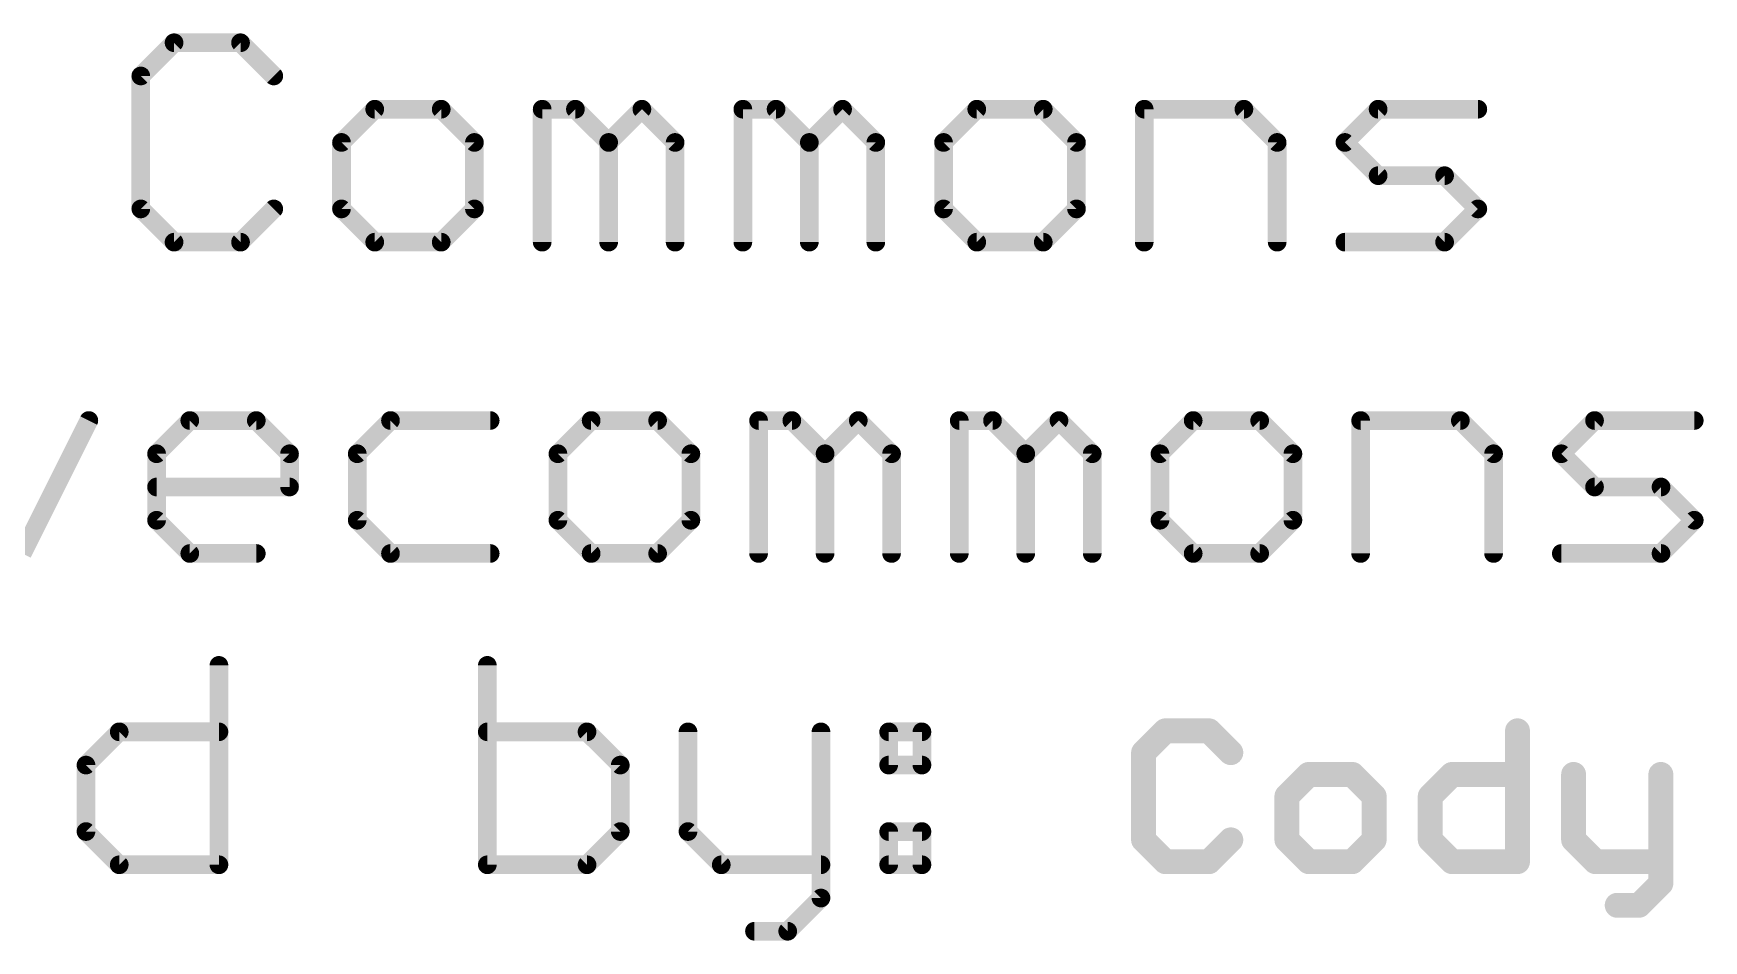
# Model space of a CAD drawing. Extents: x -30 to 77, y -16 to 37.
# Drawn here: x 12.63 to 26.26, y -15.78 to -8.38 of the extents above; entities that cross this region are included whole.
import ezdxf

# ---------------------------------------------------------------- set-up
doc = ezdxf.new("R2010")
doc.units = 0
doc.layers.add('51', color=53, linetype='CONTINUOUS')

msp = doc.modelspace()

# ---------------------------------------------------------------- linework, layer by layer
at = {"layer": '51'}
for points, const_width in [([(13.7822, -8.4568), (13.511, -8.728)], 0.1524), ([(14.3245, -8.4568), (13.7822, -8.4568)], 0.1524), ([(14.5957, -8.728), (14.3245, -8.4568)], 0.1524), ([(13.511, -8.728), (13.511, -9.8126)], 0.1524), ([(15.4193, -8.9991), (15.1482, -9.2703)], 0.1524), ([(15.9617, -8.9991), (15.4193, -8.9991)], 0.1524), ([(16.2328, -9.2703), (15.9617, -8.9991)], 0.1524), ([(16.7853, -10.0838), (16.7853, -8.9991)], 0.1524), ([(16.7853, -8.9991), (17.0565, -8.9991)], 0.1524), ([(17.0565, -8.9991), (17.3277, -9.2703)], 0.1524), ([(17.3277, -9.2703), (17.5988, -8.9991)], 0.1524), ([(17.5988, -8.9991), (17.87, -9.2703)], 0.1524), ([(18.4225, -10.0838), (18.4225, -8.9991)], 0.1524), ([(18.4225, -8.9991), (18.6937, -8.9991)], 0.1524), ([(18.6937, -8.9991), (18.9648, -9.2703)], 0.1524), ([(18.9648, -9.2703), (19.236, -8.9991)], 0.1524), ([(19.236, -8.9991), (19.5072, -9.2703)], 0.1524), ([(20.3308, -8.9991), (20.0597, -9.2703)], 0.1524), ([(20.8731, -8.9991), (20.3308, -8.9991)], 0.1524), ([(21.1443, -9.2703), (20.8731, -8.9991)], 0.1524), ([(21.6968, -10.0838), (21.6968, -8.9991)], 0.1524), ([(21.6968, -8.9991), (22.5103, -8.9991)], 0.1524), ([(22.5103, -8.9991), (22.7815, -9.2703)], 0.1524), ([(23.334, -9.2703), (23.6051, -8.9991)], 0.1524), ([(23.6051, -8.9991), (24.4186, -8.9991)], 0.1524), ([(15.1482, -9.2703), (15.1482, -9.8126)], 0.1524), ([(16.2328, -9.8126), (16.2328, -9.2703)], 0.1524), ([(17.3277, -9.2703), (17.3277, -10.0838)], 0.1524), ([(17.87, -9.2703), (17.87, -10.0838)], 0.1524), ([(18.9648, -9.2703), (18.9648, -10.0838)], 0.1524), ([(19.5072, -9.2703), (19.5072, -10.0838)], 0.1524), ([(20.0597, -9.2703), (20.0597, -9.8126)], 0.1524), ([(21.1443, -9.8126), (21.1443, -9.2703)], 0.1524), ([(22.7815, -9.2703), (22.7815, -10.0838)], 0.1524), ([(23.6051, -9.5415), (23.334, -9.2703)], 0.1524), ([(24.1475, -9.5415), (23.6051, -9.5415)], 0.1524), ([(24.4186, -9.8126), (24.1475, -9.5415)], 0.1524), ([(13.511, -9.8126), (13.7822, -10.0838)], 0.1524), ([(14.3245, -10.0838), (14.5957, -9.8126)], 0.1524), ([(15.1482, -9.8126), (15.4193, -10.0838)], 0.1524), ([(15.9617, -10.0838), (16.2328, -9.8126)], 0.1524), ([(20.0597, -9.8126), (20.3308, -10.0838)], 0.1524), ([(20.8731, -10.0838), (21.1443, -9.8126)], 0.1524), ([(24.1475, -10.0838), (24.4186, -9.8126)], 0.1524), ([(13.7822, -10.0838), (14.3245, -10.0838)], 0.1524), ([(15.4193, -10.0838), (15.9617, -10.0838)], 0.1524), ([(20.3308, -10.0838), (20.8731, -10.0838)], 0.1524), ([(23.334, -10.0838), (24.1475, -10.0838)], 0.1524), ([(12.5446, -12.6238), (13.0869, -11.5391)], 0.1524), ([(13.6394, -11.8103), (13.9106, -11.5391)], 0.1524), ([(13.9106, -11.5391), (14.4529, -11.5391)], 0.1524), ([(14.4529, -11.5391), (14.7241, -11.8103)], 0.1524), ([(15.5478, -11.5391), (15.2766, -11.8103)], 0.1524), ([(16.3612, -11.5391), (15.5478, -11.5391)], 0.1524), ([(17.1849, -11.5391), (16.9137, -11.8103)], 0.1524), ([(17.7272, -11.5391), (17.1849, -11.5391)], 0.1524), ([(17.9984, -11.8103), (17.7272, -11.5391)], 0.1524), ([(18.5509, -12.6238), (18.5509, -11.5391)], 0.1524), ([(18.5509, -11.5391), (18.8221, -11.5391)], 0.1524), ([(18.8221, -11.5391), (19.0932, -11.8103)], 0.1524), ([(19.0932, -11.8103), (19.3644, -11.5391)], 0.1524), ([(19.3644, -11.5391), (19.6356, -11.8103)], 0.1524), ([(20.1881, -12.6238), (20.1881, -11.5391)], 0.1524), ([(20.1881, -11.5391), (20.4592, -11.5391)], 0.1524), ([(20.4592, -11.5391), (20.7304, -11.8103)], 0.1524), ([(20.7304, -11.8103), (21.0016, -11.5391)], 0.1524), ([(21.0016, -11.5391), (21.2727, -11.8103)], 0.1524), ([(22.0964, -11.5391), (21.8252, -11.8103)], 0.1524), ([(22.6387, -11.5391), (22.0964, -11.5391)], 0.1524), ([(22.9099, -11.8103), (22.6387, -11.5391)], 0.1524), ([(23.4624, -12.6238), (23.4624, -11.5391)], 0.1524), ([(23.4624, -11.5391), (24.2759, -11.5391)], 0.1524), ([(24.2759, -11.5391), (24.547, -11.8103)], 0.1524), ([(25.0995, -11.8103), (25.3707, -11.5391)], 0.1524), ([(25.3707, -11.5391), (26.1842, -11.5391)], 0.1524), ([(13.6394, -12.3526), (13.6394, -11.8103)], 0.1524), ([(14.7241, -11.8103), (14.7241, -12.0815)], 0.1524), ([(15.2766, -11.8103), (15.2766, -12.3526)], 0.1524), ([(16.9137, -11.8103), (16.9137, -12.3526)], 0.1524), ([(17.9984, -12.3526), (17.9984, -11.8103)], 0.1524), ([(19.0932, -11.8103), (19.0932, -12.6238)], 0.1524), ([(19.6356, -11.8103), (19.6356, -12.6238)], 0.1524), ([(20.7304, -11.8103), (20.7304, -12.6238)], 0.1524), ([(21.2727, -11.8103), (21.2727, -12.6238)], 0.1524), ([(21.8252, -11.8103), (21.8252, -12.3526)], 0.1524), ([(22.9099, -12.3526), (22.9099, -11.8103)], 0.1524), ([(24.547, -11.8103), (24.547, -12.6238)], 0.1524), ([(25.3707, -12.0815), (25.0995, -11.8103)], 0.1524), ([(14.7241, -12.0815), (13.6394, -12.0815)], 0.1524), ([(25.913, -12.0815), (25.3707, -12.0815)], 0.1524), ([(26.1842, -12.3526), (25.913, -12.0815)], 0.1524), ([(13.9106, -12.6238), (13.6394, -12.3526)], 0.1524), ([(15.2766, -12.3526), (15.5478, -12.6238)], 0.1524), ([(16.9137, -12.3526), (17.1849, -12.6238)], 0.1524), ([(17.7272, -12.6238), (17.9984, -12.3526)], 0.1524), ([(21.8252, -12.3526), (22.0964, -12.6238)], 0.1524), ([(22.6387, -12.6238), (22.9099, -12.3526)], 0.1524), ([(25.913, -12.6238), (26.1842, -12.3526)], 0.1524), ([(14.4529, -12.6238), (13.9106, -12.6238)], 0.1524), ([(15.5478, -12.6238), (16.3612, -12.6238)], 0.1524), ([(17.1849, -12.6238), (17.7272, -12.6238)], 0.1524), ([(22.0964, -12.6238), (22.6387, -12.6238)], 0.1524), ([(25.0995, -12.6238), (25.913, -12.6238)], 0.1524), ([(14.1483, -13.5368), (14.1483, -15.1638)], 0.1524), ([(16.3379, -13.5368), (16.3379, -15.1638)], 0.1524), ([(13.0636, -14.3503), (13.3348, -14.0791)], 0.1524), ([(13.3348, -14.0791), (14.1483, -14.0791)], 0.1524), ([(17.1514, -14.0791), (16.3379, -14.0791)], 0.1524), ([(17.4226, -14.3503), (17.1514, -14.0791)], 0.1524), ([(17.9751, -14.0791), (17.9751, -14.8926)], 0.1524), ([(19.0597, -14.0791), (19.0597, -15.435)], 0.1524), ([(19.6122, -14.0791), (19.8834, -14.0791)], 0.1524), ([(19.6122, -14.3503), (19.6122, -14.0791)], 0.1524), ([(19.8834, -14.0791), (19.8834, -14.3503)], 0.1524), ([(21.8696, -14.0707), (21.6916, -14.2486)], 0.2032), ([(22.2255, -14.0707), (21.8696, -14.0707)], 0.2032), ([(22.4034, -14.2486), (22.2255, -14.0707)], 0.2032), ([(24.7422, -14.0707), (24.7422, -15.1384)], 0.2032), ([(21.6916, -14.2486), (21.6916, -14.9605)], 0.2032), ([(13.0636, -14.8926), (13.0636, -14.3503)], 0.1524), ([(17.4226, -14.8926), (17.4226, -14.3503)], 0.1524), ([(19.8834, -14.3503), (19.6122, -14.3503)], 0.1524), ([(23.0389, -14.4266), (22.861, -14.6045)], 0.2032), ([(23.3949, -14.4266), (23.0389, -14.4266)], 0.2032), ([(23.5728, -14.6045), (23.3949, -14.4266)], 0.2032), ([(24.0304, -14.6045), (24.2083, -14.4266)], 0.2032), ([(24.2083, -14.4266), (24.7422, -14.4266)], 0.2032), ([(25.1998, -14.4266), (25.1998, -14.9605)], 0.2032), ([(25.9116, -14.4266), (25.9116, -15.3163)], 0.2032), ([(22.861, -14.6045), (22.861, -14.9605)], 0.2032), ([(23.5728, -14.9605), (23.5728, -14.6045)], 0.2032), ([(24.0304, -14.9605), (24.0304, -14.6045)], 0.2032), ([(13.3348, -15.1638), (13.0636, -14.8926)], 0.1524), ([(17.1514, -15.1638), (17.4226, -14.8926)], 0.1524), ([(17.9751, -14.8926), (18.2462, -15.1638)], 0.1524), ([(19.6122, -14.8926), (19.8834, -14.8926)], 0.1524), ([(19.6122, -15.1638), (19.6122, -14.8926)], 0.1524), ([(19.8834, -14.8926), (19.8834, -15.1638)], 0.1524), ([(21.6916, -14.9605), (21.8696, -15.1384)], 0.2032), ([(22.2255, -15.1384), (22.4034, -14.9605)], 0.2032), ([(22.861, -14.9605), (23.0389, -15.1384)], 0.2032), ([(23.3949, -15.1384), (23.5728, -14.9605)], 0.2032), ([(24.2083, -15.1384), (24.0304, -14.9605)], 0.2032), ([(25.1998, -14.9605), (25.3777, -15.1384)], 0.2032), ([(14.1483, -15.1638), (13.3348, -15.1638)], 0.1524), ([(16.3379, -15.1638), (17.1514, -15.1638)], 0.1524), ([(18.2462, -15.1638), (19.0597, -15.1638)], 0.1524), ([(19.8834, -15.1638), (19.6122, -15.1638)], 0.1524), ([(21.8696, -15.1384), (22.2255, -15.1384)], 0.2032), ([(23.0389, -15.1384), (23.3949, -15.1384)], 0.2032), ([(24.7422, -15.1384), (24.2083, -15.1384)], 0.2032), ([(25.3777, -15.1384), (25.9116, -15.1384)], 0.2032), ([(25.9116, -15.3163), (25.7336, -15.4943)], 0.2032), ([(19.0597, -15.435), (18.7886, -15.7061)], 0.1524), ([(25.7336, -15.4943), (25.5557, -15.4943)], 0.2032), ([(18.7886, -15.7061), (18.5174, -15.7061)], 0.1524)]:
    msp.add_lwpolyline(points, dxfattribs=dict(at, const_width=const_width))
for points, const_width in [([(13.7822, -8.4187, 1), (13.7822, -8.4949)], 0.0762), ([(13.8091, -8.4838, 1), (13.7552, -8.4299)], 0.0762), ([(14.3515, -8.4299, 1), (14.2976, -8.4838)], 0.0762), ([(14.3245, -8.4949, 1), (14.3245, -8.4187)], 0.0762), ([(13.5491, -8.728, 1), (13.4729, -8.728)], 0.0762), ([(13.4841, -8.701, 1), (13.538, -8.7549)], 0.0762), ([(14.5687, -8.7549, 1), (14.6226, -8.701)], 0.0762), ([(15.4193, -8.961, 1), (15.4193, -9.0372)], 0.0762), ([(15.4463, -9.0261, 1), (15.3924, -8.9722)], 0.0762), ([(15.9886, -8.9722, 1), (15.9347, -9.0261)], 0.0762), ([(15.9617, -9.0372, 1), (15.9617, -8.961)], 0.0762), ([(16.8234, -8.9991, 1), (16.7472, -8.9991)], 0.0762), ([(16.7853, -8.961, 1), (16.7853, -9.0372)], 0.0762), ([(17.0834, -8.9722, 1), (17.0296, -9.0261)], 0.0762), ([(17.0565, -9.0372, 1), (17.0565, -8.961)], 0.0762), ([(17.6258, -8.9722, 1), (17.5719, -9.0261)], 0.0762), ([(17.6258, -9.0261, 1), (17.5719, -8.9722)], 0.0762), ([(18.4606, -8.9991, 1), (18.3844, -8.9991)], 0.0762), ([(18.4225, -8.961, 1), (18.4225, -9.0372)], 0.0762), ([(18.7206, -8.9722, 1), (18.6667, -9.0261)], 0.0762), ([(18.6937, -9.0372, 1), (18.6937, -8.961)], 0.0762), ([(19.2629, -8.9722, 1), (19.209, -9.0261)], 0.0762), ([(19.2629, -9.0261, 1), (19.209, -8.9722)], 0.0762), ([(20.3308, -8.961, 1), (20.3308, -9.0372)], 0.0762), ([(20.3578, -9.0261, 1), (20.3039, -8.9722)], 0.0762), ([(20.9001, -8.9722, 1), (20.8462, -9.0261)], 0.0762), ([(20.8731, -9.0372, 1), (20.8731, -8.961)], 0.0762), ([(21.7349, -8.9991, 1), (21.6587, -8.9991)], 0.0762), ([(21.6968, -8.961, 1), (21.6968, -9.0372)], 0.0762), ([(22.5372, -8.9722, 1), (22.4834, -9.0261)], 0.0762), ([(22.5103, -9.0372, 1), (22.5103, -8.961)], 0.0762), ([(23.6051, -8.961, 1), (23.6051, -9.0372)], 0.0762), ([(23.6321, -9.0261, 1), (23.5782, -8.9722)], 0.0762), ([(24.4186, -9.0372, 1), (24.4186, -8.961)], 0.0762), ([(15.1863, -9.2703, 1), (15.1101, -9.2703)], 0.0762), ([(15.1212, -9.2434, 1), (15.1751, -9.2972)], 0.0762), ([(16.2709, -9.2703, 1), (16.1947, -9.2703)], 0.0762), ([(16.2059, -9.2972, 1), (16.2598, -9.2434)], 0.0762), ([(17.3658, -9.2703, 1), (17.2896, -9.2703)], 0.0762), ([(17.3007, -9.2434, 1), (17.3546, -9.2972)], 0.0762), ([(17.3007, -9.2972, 1), (17.3546, -9.2434)], 0.0762), ([(17.9081, -9.2703, 1), (17.8319, -9.2703)], 0.0762), ([(17.8431, -9.2972, 1), (17.8969, -9.2434)], 0.0762), ([(19.0029, -9.2703, 1), (18.9267, -9.2703)], 0.0762), ([(18.9379, -9.2434, 1), (18.9918, -9.2972)], 0.0762), ([(18.9379, -9.2972, 1), (18.9918, -9.2434)], 0.0762), ([(19.5453, -9.2703, 1), (19.4691, -9.2703)], 0.0762), ([(19.4802, -9.2972, 1), (19.5341, -9.2434)], 0.0762), ([(20.0978, -9.2703, 1), (20.0216, -9.2703)], 0.0762), ([(20.0327, -9.2434, 1), (20.0866, -9.2972)], 0.0762), ([(21.1824, -9.2703, 1), (21.1062, -9.2703)], 0.0762), ([(21.1174, -9.2972, 1), (21.1713, -9.2434)], 0.0762), ([(22.8196, -9.2703, 1), (22.7434, -9.2703)], 0.0762), ([(22.7545, -9.2972, 1), (22.8084, -9.2434)], 0.0762), ([(23.3609, -9.2434, 1), (23.307, -9.2972)], 0.0762), ([(23.307, -9.2434, 1), (23.3609, -9.2972)], 0.0762), ([(23.6051, -9.5034, 1), (23.6051, -9.5796)], 0.0762), ([(23.5782, -9.5684, 1), (23.6321, -9.5145)], 0.0762), ([(24.1744, -9.5145, 1), (24.1205, -9.5684)], 0.0762), ([(24.1475, -9.5796, 1), (24.1475, -9.5034)], 0.0762), ([(13.538, -9.7857, 1), (13.4841, -9.8396)], 0.0762), ([(13.4729, -9.8126, 1), (13.5491, -9.8126)], 0.0762), ([(14.6226, -9.8396, 1), (14.5687, -9.7857)], 0.0762), ([(15.1751, -9.7857, 1), (15.1212, -9.8396)], 0.0762), ([(15.1101, -9.8126, 1), (15.1863, -9.8126)], 0.0762), ([(16.1947, -9.8126, 1), (16.2709, -9.8126)], 0.0762), ([(16.2598, -9.8396, 1), (16.2059, -9.7857)], 0.0762), ([(20.0866, -9.7857, 1), (20.0327, -9.8396)], 0.0762), ([(20.0216, -9.8126, 1), (20.0978, -9.8126)], 0.0762), ([(21.1062, -9.8126, 1), (21.1824, -9.8126)], 0.0762), ([(21.1712, -9.8396, 1), (21.1174, -9.7857)], 0.0762), ([(24.4456, -9.8396, 1), (24.3917, -9.7857)], 0.0762), ([(24.3917, -9.8396, 1), (24.4456, -9.7857)], 0.0762), ([(13.7822, -10.0457, 1), (13.7822, -10.1219)], 0.0762), ([(13.7552, -10.1107, 1), (13.8091, -10.0569)], 0.0762), ([(14.2976, -10.0569, 1), (14.3515, -10.1107)], 0.0762), ([(14.3245, -10.1219, 1), (14.3245, -10.0457)], 0.0762), ([(15.4193, -10.0457, 1), (15.4193, -10.1219)], 0.0762), ([(15.3924, -10.1107, 1), (15.4463, -10.0569)], 0.0762), ([(15.9347, -10.0569, 1), (15.9886, -10.1107)], 0.0762), ([(15.9617, -10.1219, 1), (15.9617, -10.0457)], 0.0762), ([(16.7472, -10.0838, 1), (16.8234, -10.0838)], 0.0762), ([(17.2896, -10.0838, 1), (17.3658, -10.0838)], 0.0762), ([(17.8319, -10.0838, 1), (17.9081, -10.0838)], 0.0762), ([(18.3844, -10.0838, 1), (18.4606, -10.0838)], 0.0762), ([(18.9267, -10.0838, 1), (19.0029, -10.0838)], 0.0762), ([(19.4691, -10.0838, 1), (19.5453, -10.0838)], 0.0762), ([(20.3308, -10.0457, 1), (20.3308, -10.1219)], 0.0762), ([(20.3039, -10.1107, 1), (20.3578, -10.0569)], 0.0762), ([(20.8462, -10.0569, 1), (20.9001, -10.1107)], 0.0762), ([(20.8731, -10.1219, 1), (20.8731, -10.0457)], 0.0762), ([(21.6587, -10.0838, 1), (21.7349, -10.0838)], 0.0762), ([(22.7434, -10.0838, 1), (22.8196, -10.0838)], 0.0762), ([(23.334, -10.0457, 1), (23.334, -10.1219)], 0.0762), ([(24.1205, -10.0569, 1), (24.1744, -10.1107)], 0.0762), ([(24.1475, -10.1219, 1), (24.1475, -10.0457)], 0.0762), ([(13.121, -11.5562, 1), (13.0529, -11.5221)], 0.0762), ([(13.9106, -11.501, 1), (13.9106, -11.5772)], 0.0762), ([(13.9375, -11.5661, 1), (13.8837, -11.5122)], 0.0762), ([(14.4799, -11.5122, 1), (14.426, -11.5661)], 0.0762), ([(14.4529, -11.5772, 1), (14.4529, -11.501)], 0.0762), ([(15.5478, -11.501, 1), (15.5478, -11.5772)], 0.0762), ([(15.5747, -11.5661, 1), (15.5208, -11.5122)], 0.0762), ([(16.3612, -11.5772, 1), (16.3612, -11.501)], 0.0762), ([(17.1849, -11.501, 1), (17.1849, -11.5772)], 0.0762), ([(17.2118, -11.5661, 1), (17.158, -11.5122)], 0.0762), ([(17.7542, -11.5122, 1), (17.7003, -11.5661)], 0.0762), ([(17.7272, -11.5772, 1), (17.7272, -11.501)], 0.0762), ([(18.589, -11.5391, 1), (18.5128, -11.5391)], 0.0762), ([(18.5509, -11.501, 1), (18.5509, -11.5772)], 0.0762), ([(18.849, -11.5122, 1), (18.7951, -11.5661)], 0.0762), ([(18.8221, -11.5772, 1), (18.8221, -11.501)], 0.0762), ([(19.3913, -11.5122, 1), (19.3375, -11.5661)], 0.0762), ([(19.3913, -11.5661, 1), (19.3375, -11.5122)], 0.0762), ([(20.2262, -11.5391, 1), (20.15, -11.5391)], 0.0762), ([(20.1881, -11.501, 1), (20.1881, -11.5772)], 0.0762), ([(20.4862, -11.5122, 1), (20.4323, -11.5661)], 0.0762), ([(20.4592, -11.5772, 1), (20.4592, -11.501)], 0.0762), ([(21.0285, -11.5122, 1), (20.9746, -11.5661)], 0.0762), ([(21.0285, -11.5661, 1), (20.9746, -11.5122)], 0.0762), ([(22.0964, -11.501, 1), (22.0964, -11.5772)], 0.0762), ([(22.1233, -11.5661, 1), (22.0694, -11.5122)], 0.0762), ([(22.6656, -11.5122, 1), (22.6118, -11.5661)], 0.0762), ([(22.6387, -11.5772, 1), (22.6387, -11.501)], 0.0762), ([(23.5005, -11.5391, 1), (23.4243, -11.5391)], 0.0762), ([(23.4624, -11.501, 1), (23.4624, -11.5772)], 0.0762), ([(24.3028, -11.5122, 1), (24.2489, -11.5661)], 0.0762), ([(24.2759, -11.5772, 1), (24.2759, -11.501)], 0.0762), ([(25.3707, -11.501, 1), (25.3707, -11.5772)], 0.0762), ([(25.3976, -11.5661, 1), (25.3437, -11.5122)], 0.0762), ([(26.1842, -11.5772, 1), (26.1842, -11.501)], 0.0762), ([(13.6775, -11.8103, 1), (13.6013, -11.8103)], 0.0762), ([(13.6125, -11.7834, 1), (13.6664, -11.8372)], 0.0762), ([(14.7622, -11.8103, 1), (14.686, -11.8103)], 0.0762), ([(14.6971, -11.8372, 1), (14.751, -11.7834)], 0.0762), ([(15.3147, -11.8103, 1), (15.2385, -11.8103)], 0.0762), ([(15.2496, -11.7834, 1), (15.3035, -11.8372)], 0.0762), ([(16.9518, -11.8103, 1), (16.8756, -11.8103)], 0.0762), ([(16.8868, -11.7834, 1), (16.9407, -11.8372)], 0.0762), ([(18.0365, -11.8103, 1), (17.9603, -11.8103)], 0.0762), ([(17.9715, -11.8372, 1), (18.0253, -11.7834)], 0.0762), ([(19.1313, -11.8103, 1), (19.0551, -11.8103)], 0.0762), ([(19.0663, -11.7834, 1), (19.1202, -11.8372)], 0.0762), ([(19.0663, -11.8372, 1), (19.1202, -11.7834)], 0.0762), ([(19.6737, -11.8103, 1), (19.5975, -11.8103)], 0.0762), ([(19.6086, -11.8372, 1), (19.6625, -11.7834)], 0.0762), ([(20.7685, -11.8103, 1), (20.6923, -11.8103)], 0.0762), ([(20.7034, -11.7834, 1), (20.7573, -11.8372)], 0.0762), ([(20.7034, -11.8372, 1), (20.7573, -11.7834)], 0.0762), ([(21.3108, -11.8103, 1), (21.2346, -11.8103)], 0.0762), ([(21.2458, -11.8372, 1), (21.2997, -11.7834)], 0.0762), ([(21.8633, -11.8103, 1), (21.7871, -11.8103)], 0.0762), ([(21.7983, -11.7834, 1), (21.8522, -11.8372)], 0.0762), ([(22.948, -11.8103, 1), (22.8718, -11.8103)], 0.0762), ([(22.8829, -11.8372, 1), (22.9368, -11.7834)], 0.0762), ([(24.5851, -11.8103, 1), (24.5089, -11.8103)], 0.0762), ([(24.5201, -11.8372, 1), (24.574, -11.7834)], 0.0762), ([(25.1265, -11.7834, 1), (25.0726, -11.8372)], 0.0762), ([(25.0726, -11.7834, 1), (25.1265, -11.8372)], 0.0762), ([(13.6394, -12.0434, 1), (13.6394, -12.1196)], 0.0762), ([(14.686, -12.0815, 1), (14.7622, -12.0815)], 0.0762), ([(14.7241, -12.1196, 1), (14.7241, -12.0434)], 0.0762), ([(25.3707, -12.0434, 1), (25.3707, -12.1196)], 0.0762), ([(25.3437, -12.1084, 1), (25.3976, -12.0545)], 0.0762), ([(25.94, -12.0545, 1), (25.8861, -12.1084)], 0.0762), ([(25.913, -12.1196, 1), (25.913, -12.0434)], 0.0762), ([(13.6664, -12.3257, 1), (13.6125, -12.3796)], 0.0762), ([(13.6013, -12.3526, 1), (13.6775, -12.3526)], 0.0762), ([(15.3035, -12.3257, 1), (15.2496, -12.3796)], 0.0762), ([(15.2385, -12.3526, 1), (15.3147, -12.3526)], 0.0762), ([(16.9407, -12.3257, 1), (16.8868, -12.3796)], 0.0762), ([(16.8756, -12.3526, 1), (16.9518, -12.3526)], 0.0762), ([(17.9603, -12.3526, 1), (18.0365, -12.3526)], 0.0762), ([(18.0253, -12.3796, 1), (17.9715, -12.3257)], 0.0762), ([(21.8522, -12.3257, 1), (21.7983, -12.3796)], 0.0762), ([(21.7871, -12.3526, 1), (21.8633, -12.3526)], 0.0762), ([(22.8718, -12.3526, 1), (22.948, -12.3526)], 0.0762), ([(22.9368, -12.3796, 1), (22.8829, -12.3257)], 0.0762), ([(26.2111, -12.3796, 1), (26.1572, -12.3257)], 0.0762), ([(26.1572, -12.3796, 1), (26.2111, -12.3257)], 0.0762), ([(13.9106, -12.5857, 1), (13.9106, -12.6619)], 0.0762), ([(13.8837, -12.6507, 1), (13.9375, -12.5969)], 0.0762), ([(14.4529, -12.6619, 1), (14.4529, -12.5857)], 0.0762), ([(15.5478, -12.5857, 1), (15.5478, -12.6619)], 0.0762), ([(15.5208, -12.6507, 1), (15.5747, -12.5969)], 0.0762), ([(16.3612, -12.6619, 1), (16.3612, -12.5857)], 0.0762), ([(17.1849, -12.5857, 1), (17.1849, -12.6619)], 0.0762), ([(17.158, -12.6507, 1), (17.2118, -12.5969)], 0.0762), ([(17.7003, -12.5969, 1), (17.7542, -12.6507)], 0.0762), ([(17.7272, -12.6619, 1), (17.7272, -12.5857)], 0.0762), ([(18.5128, -12.6238, 1), (18.589, -12.6238)], 0.0762), ([(19.0551, -12.6238, 1), (19.1313, -12.6238)], 0.0762), ([(19.5975, -12.6238, 1), (19.6737, -12.6238)], 0.0762), ([(20.15, -12.6238, 1), (20.2262, -12.6238)], 0.0762), ([(20.6923, -12.6238, 1), (20.7685, -12.6238)], 0.0762), ([(21.2346, -12.6238, 1), (21.3108, -12.6238)], 0.0762), ([(22.0964, -12.5857, 1), (22.0964, -12.6619)], 0.0762), ([(22.0694, -12.6507, 1), (22.1233, -12.5969)], 0.0762), ([(22.6118, -12.5969, 1), (22.6656, -12.6507)], 0.0762), ([(22.6387, -12.6619, 1), (22.6387, -12.5857)], 0.0762), ([(23.4243, -12.6238, 1), (23.5005, -12.6238)], 0.0762), ([(24.5089, -12.6238, 1), (24.5851, -12.6238)], 0.0762), ([(25.0995, -12.5857, 1), (25.0995, -12.6619)], 0.0762), ([(25.8861, -12.5969, 1), (25.94, -12.6507)], 0.0762), ([(25.913, -12.6619, 1), (25.913, -12.5857)], 0.0762), ([(14.1864, -13.5368, 1), (14.1102, -13.5368)], 0.0762), ([(16.376, -13.5368, 1), (16.2998, -13.5368)], 0.0762), ([(13.3348, -14.041, 1), (13.3348, -14.1172)], 0.0762), ([(13.3617, -14.1061, 1), (13.3078, -14.0522)], 0.0762), ([(14.1483, -14.1172, 1), (14.1483, -14.041)], 0.0762), ([(16.3379, -14.041, 1), (16.3379, -14.1172)], 0.0762), ([(17.1784, -14.0522, 1), (17.1245, -14.1061)], 0.0762), ([(17.1514, -14.1172, 1), (17.1514, -14.041)], 0.0762), ([(18.0132, -14.0791, 1), (17.937, -14.0791)], 0.0762), ([(19.0978, -14.0791, 1), (19.0216, -14.0791)], 0.0762), ([(19.6122, -14.041, 1), (19.6122, -14.1172)], 0.0762), ([(19.6503, -14.0791, 1), (19.5741, -14.0791)], 0.0762), ([(19.9215, -14.0791, 1), (19.8453, -14.0791)], 0.0762), ([(19.8834, -14.1172, 1), (19.8834, -14.041)], 0.0762), ([(21.8696, -14.0199, 1), (21.8696, -14.1215)], 0.1016), ([(21.9055, -14.1066, 1), (21.8336, -14.0348)], 0.1016), ([(22.2614, -14.0348, 1), (22.1895, -14.1066)], 0.1016), ([(22.2255, -14.1215, 1), (22.2255, -14.0199)], 0.1016), ([(24.793, -14.0707, 1), (24.6914, -14.0707)], 0.1016), ([(21.7424, -14.2486, 1), (21.6408, -14.2486)], 0.1016), ([(21.6557, -14.2127, 1), (21.7275, -14.2846)], 0.1016), ([(22.3675, -14.2846, 1), (22.4393, -14.2127)], 0.1016), ([(13.1017, -14.3503, 1), (13.0255, -14.3503)], 0.0762), ([(13.0367, -14.3234, 1), (13.0906, -14.3772)], 0.0762), ([(17.4607, -14.3503, 1), (17.3845, -14.3503)], 0.0762), ([(17.3956, -14.3772, 1), (17.4495, -14.3234)], 0.0762), ([(19.6122, -14.3122, 1), (19.6122, -14.3884)], 0.0762), ([(19.8834, -14.3884, 1), (19.8834, -14.3122)], 0.0762), ([(19.5741, -14.3503, 1), (19.6503, -14.3503)], 0.0762), ([(19.8453, -14.3503, 1), (19.9215, -14.3503)], 0.0762), ([(23.0389, -14.3758, 1), (23.0389, -14.4774)], 0.1016), ([(23.0749, -14.4625, 1), (23.003, -14.3907)], 0.1016), ([(23.4308, -14.3907, 1), (23.3589, -14.4625)], 0.1016), ([(23.3949, -14.4774, 1), (23.3949, -14.3758)], 0.1016), ([(24.2083, -14.3758, 1), (24.2083, -14.4774)], 0.1016), ([(24.2443, -14.4625, 1), (24.1724, -14.3907)], 0.1016), ([(24.7422, -14.4774, 1), (24.7422, -14.3758)], 0.1016), ([(25.2506, -14.4266, 1), (25.149, -14.4266)], 0.1016), ([(25.9624, -14.4266, 1), (25.8608, -14.4266)], 0.1016), ([(22.9118, -14.6045, 1), (22.8102, -14.6045)], 0.1016), ([(22.8251, -14.5686, 1), (22.8969, -14.6405)], 0.1016), ([(23.6236, -14.6045, 1), (23.522, -14.6045)], 0.1016), ([(23.5369, -14.6405, 1), (23.6087, -14.5686)], 0.1016), ([(24.0812, -14.6045, 1), (23.9796, -14.6045)], 0.1016), ([(23.9945, -14.5686, 1), (24.0663, -14.6405)], 0.1016), ([(13.0906, -14.8657, 1), (13.0367, -14.9196)], 0.0762), ([(17.4495, -14.9196, 1), (17.3957, -14.8657)], 0.0762), ([(18.002, -14.8657, 1), (17.9481, -14.9196)], 0.0762), ([(19.6122, -14.8545, 1), (19.6122, -14.9307)], 0.0762), ([(19.6503, -14.8926, 1), (19.5741, -14.8926)], 0.0762), ([(19.9215, -14.8926, 1), (19.8453, -14.8926)], 0.0762), ([(19.8834, -14.9307, 1), (19.8834, -14.8545)], 0.0762), ([(13.0255, -14.8926, 1), (13.1017, -14.8926)], 0.0762), ([(17.3845, -14.8926, 1), (17.4607, -14.8926)], 0.0762), ([(17.937, -14.8926, 1), (18.0132, -14.8926)], 0.0762), ([(21.7275, -14.9245, 1), (21.6557, -14.9964)], 0.1016), ([(21.6408, -14.9605, 1), (21.7424, -14.9605)], 0.1016), ([(22.4393, -14.9964, 1), (22.3675, -14.9245)], 0.1016), ([(22.8969, -14.9245, 1), (22.8251, -14.9964)], 0.1016), ([(22.8102, -14.9605, 1), (22.9118, -14.9605)], 0.1016), ([(23.522, -14.9605, 1), (23.6236, -14.9605)], 0.1016), ([(23.6087, -14.9964, 1), (23.5369, -14.9245)], 0.1016), ([(24.0663, -14.9245, 1), (23.9945, -14.9964)], 0.1016), ([(23.9796, -14.9605, 1), (24.0812, -14.9605)], 0.1016), ([(25.2357, -14.9245, 1), (25.1639, -14.9964)], 0.1016), ([(25.149, -14.9605, 1), (25.2506, -14.9605)], 0.1016), ([(13.3348, -15.1257, 1), (13.3348, -15.2019)], 0.0762), ([(13.3078, -15.1907, 1), (13.3617, -15.1369)], 0.0762), ([(14.1483, -15.2019, 1), (14.1483, -15.1257)], 0.0762), ([(16.3379, -15.1257, 1), (16.3379, -15.2019)], 0.0762), ([(17.1245, -15.1369, 1), (17.1784, -15.1907)], 0.0762), ([(17.1514, -15.2019, 1), (17.1514, -15.1257)], 0.0762), ([(18.2462, -15.1257, 1), (18.2462, -15.2019)], 0.0762), ([(18.2193, -15.1907, 1), (18.2732, -15.1369)], 0.0762), ([(19.0597, -15.2019, 1), (19.0597, -15.1257)], 0.0762), ([(19.6122, -15.1257, 1), (19.6122, -15.2019)], 0.0762), ([(19.8834, -15.2019, 1), (19.8834, -15.1257)], 0.0762), ([(21.8696, -15.0876, 1), (21.8696, -15.1892)], 0.1016), ([(21.8336, -15.1743, 1), (21.9055, -15.1025)], 0.1016), ([(22.1895, -15.1025, 1), (22.2614, -15.1743)], 0.1016), ([(22.2255, -15.1892, 1), (22.2255, -15.0876)], 0.1016), ([(23.0389, -15.0876, 1), (23.0389, -15.1892)], 0.1016), ([(23.003, -15.1743, 1), (23.0749, -15.1025)], 0.1016), ([(23.3589, -15.1025, 1), (23.4308, -15.1743)], 0.1016), ([(23.3949, -15.1892, 1), (23.3949, -15.0876)], 0.1016), ([(24.2083, -15.0876, 1), (24.2083, -15.1892)], 0.1016), ([(24.1724, -15.1743, 1), (24.2443, -15.1025)], 0.1016), ([(24.6914, -15.1384, 1), (24.793, -15.1384)], 0.1016), ([(24.7422, -15.1892, 1), (24.7422, -15.0876)], 0.1016), ([(25.3777, -15.0876, 1), (25.3777, -15.1892)], 0.1016), ([(25.3418, -15.1743, 1), (25.4137, -15.1025)], 0.1016), ([(25.9116, -15.1892, 1), (25.9116, -15.0876)], 0.1016), ([(14.1102, -15.1638, 1), (14.1864, -15.1638)], 0.0762), ([(16.2998, -15.1638, 1), (16.376, -15.1638)], 0.0762), ([(19.5741, -15.1638, 1), (19.6503, -15.1638)], 0.0762), ([(19.8453, -15.1638, 1), (19.9215, -15.1638)], 0.0762), ([(25.9475, -15.3523, 1), (25.8757, -15.2804)], 0.1016), ([(19.0216, -15.435, 1), (19.0978, -15.435)], 0.0762), ([(19.0867, -15.4619, 1), (19.0328, -15.408)], 0.0762), ([(25.5557, -15.4435, 1), (25.5557, -15.5451)], 0.1016), ([(25.7336, -15.5451, 1), (25.7336, -15.4435)], 0.1016), ([(25.8608, -15.3163, 1), (25.9624, -15.3163)], 0.1016), ([(25.6977, -15.4584, 1), (25.7696, -15.5302)], 0.1016), ([(18.5174, -15.668, 1), (18.5174, -15.7442)], 0.0762), ([(18.7616, -15.6792, 1), (18.8155, -15.7331)], 0.0762), ([(18.7886, -15.7442, 1), (18.7886, -15.668)], 0.0762)]:
    msp.add_lwpolyline(points, format="xyb", dxfattribs=dict(at, const_width=const_width))

doc.saveas('drawing.dxf')
